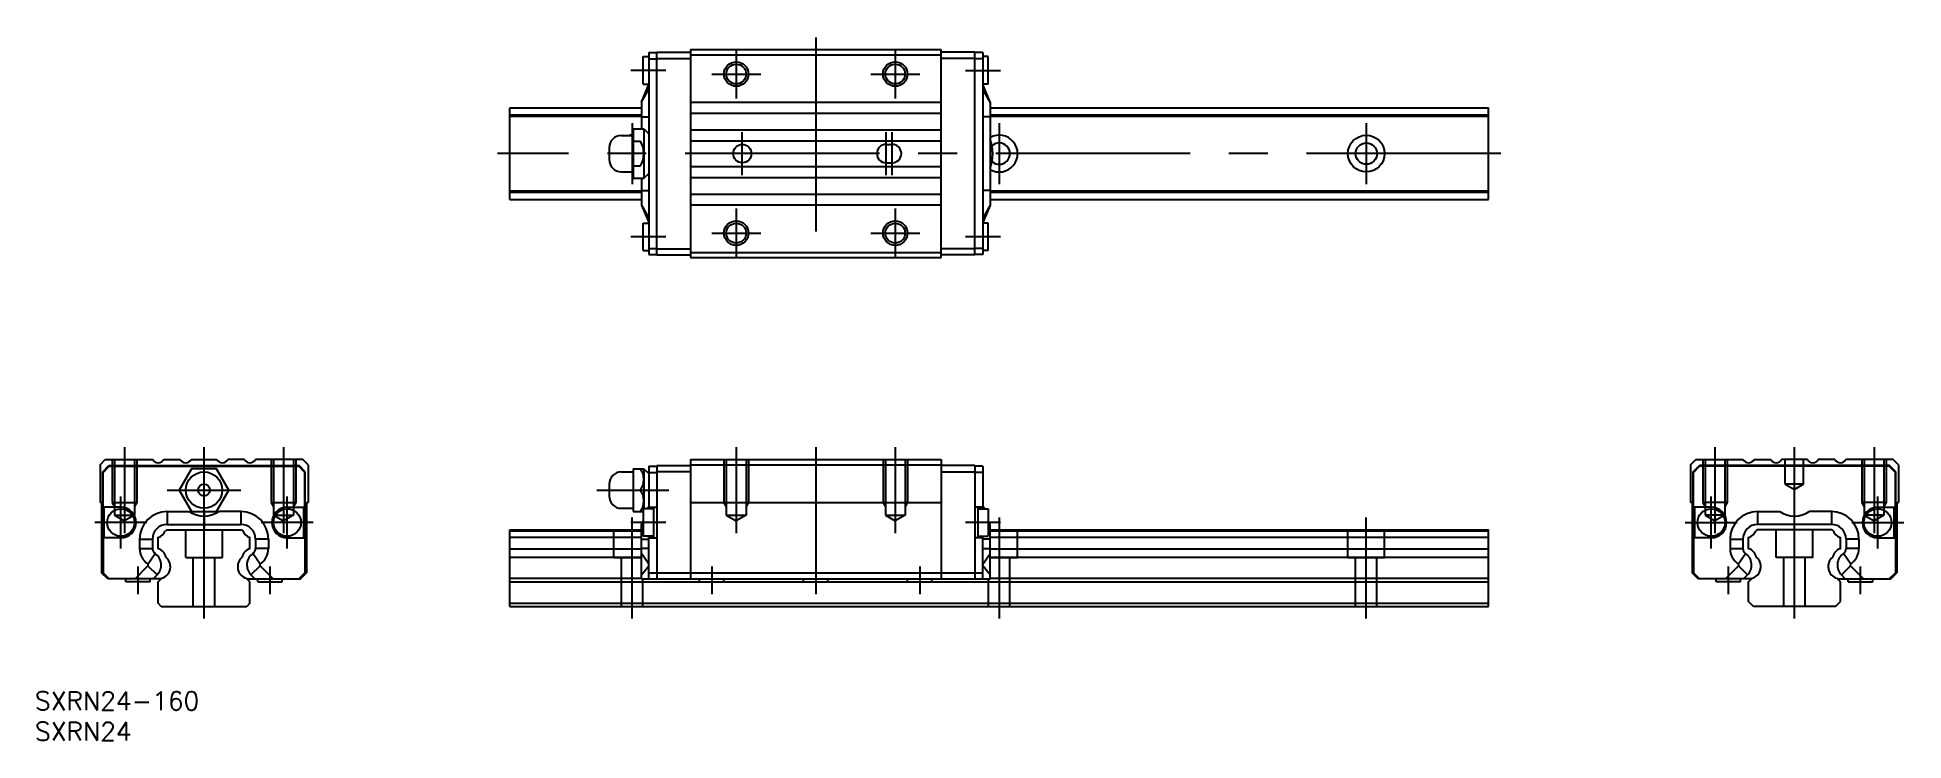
# Model space of a CAD drawing. Extents: x -27 to 278, y -22 to 93.
import ezdxf

# ---------------------------------------------------------------- set-up
doc = ezdxf.new("R2010")
doc.units = 0
doc.linetypes.add('CENTER', pattern=[50.8, 31.75, -6.35, 6.35, -6.35])
doc.linetypes.add('DASHED', pattern=[19.05, 12.7, -6.35])
doc.layers.get('0').update_dxf_attribs({"linetype": 'CONTINUOUS'})
doc.layers.add('CENTER', color=1, linetype='CENTER')
doc.styles.get("Standard").update_dxf_attribs({"font": 'txt.shx', "height": 3, "bigfont": 'bigfont.shx'})

msp = doc.modelspace()

# ---------------------------------------------------------------- linework, layer by layer
at = {"color": 7, "linetype": 'CONTINUOUS'}
for p, q in [((71.8, 89.85), (72.7, 89.85)), ((71.8, 85.35), (71.8, 89.85)), ((72.7, 90.5), (72.7, 57.5)), ((72.7, 90.5), (74, 90.5)), ((72.7, 89.5), (74, 89.5)), ((74, 57.45), (74, 90.55)), ((74, 90.55), (79.5, 90.55)), ((74, 89.55), (79.5, 89.55)), ((79.5, 91), (79.5, 57)), ((79.5, 91), (120.5, 91)), ((79.5, 90.15), (120.5, 90.15)), ((120.5, 57), (120.5, 91)), ((126, 90.55), (120.5, 90.55)), ((126, 89.55), (120.5, 89.55)), ((126, 57.45), (126, 90.55)), ((127.3, 90.5), (126, 90.5)), ((127.3, 89.5), (126, 89.5)), ((127.3, 90.5), (127.3, 57.5)), ((128.2, 89.85), (127.3, 89.85)), ((128.2, 85.35), (128.2, 89.85)), ((71.5, 82.43), (72.7, 85.28)), ((71.5, 82.43), (72.7, 84.53)), ((71.5, 82.43), (71.5, 78.04)), ((71.8, 85.35), (72.7, 85.35)), ((79.5, 82.39), (120.5, 82.39)), ((128.2, 85.35), (127.3, 85.35)), ((128.5, 82.43), (127.3, 85.28)), ((128.5, 82.43), (127.3, 84.53)), ((128.5, 82.43), (128.5, 65.57)), ((50, 66.5), (50, 81.5)), ((50, 81.5), (71.5, 81.5)), ((50, 80.32), (71.5, 80.32)), ((50, 80.1), (71.5, 80.1)), ((71.5, 80.03), (72.7, 80.03)), ((79.5, 80.61), (120.5, 80.61)), ((128.5, 80.03), (127.3, 80.03)), ((128.5, 81.5), (210, 81.5)), ((128.5, 80.32), (210, 80.32)), ((128.5, 80.1), (210, 80.1)), ((210, 66.5), (210, 81.5)), ((68.22, 76.97), (70.15, 76.97)), ((70.15, 78.04), (70.15, 69.96)), ((70.15, 78.04), (71.9, 78.04)), ((71.9, 78.04), (72.7, 77.24)), ((71.9, 78.04), (71.9, 69.96)), ((79.5, 77.89), (120.5, 77.89)), ((66.22, 74.97), (66.22, 73.03)), ((70.15, 76.02), (71.36, 76.02)), ((79.5, 76.11), (120.5, 76.11)), ((111.5, 75.5), (112.5, 75.5)), ((68.22, 71.03), (70.15, 71.03)), ((70.15, 71.98), (71.36, 71.98)), ((71.9, 69.96), (72.7, 70.76)), ((79.5, 71.89), (120.5, 71.89)), ((111.5, 72.5), (112.5, 72.5)), ((50, 67.9), (71.5, 67.9)), ((50, 67.68), (71.5, 67.68)), ((70.15, 69.96), (71.9, 69.96)), ((71.5, 69.96), (71.5, 65.57)), ((71.5, 67.97), (72.7, 67.97)), ((79.5, 70.11), (120.5, 70.11)), ((79.5, 67.39), (120.5, 67.39)), ((128.5, 67.97), (127.3, 67.97)), ((128.5, 67.9), (210, 67.9)), ((128.5, 67.68), (210, 67.68)), ((50, 66.5), (71.5, 66.5)), ((71.5, 65.57), (72.7, 62.72)), ((71.5, 65.57), (72.7, 63.47)), ((79.5, 65.61), (120.5, 65.61)), ((128.5, 65.57), (127.3, 62.72)), ((128.5, 65.57), (127.3, 63.47)), ((128.5, 66.5), (210, 66.5)), ((71.8, 62.65), (72.7, 62.65)), ((71.8, 58.15), (71.8, 62.65)), ((128.2, 62.65), (127.3, 62.65)), ((128.2, 58.15), (128.2, 62.65)), ((71.8, 58.15), (72.7, 58.15)), ((72.7, 58.5), (74, 58.5)), ((74, 58.45), (79.5, 58.45)), ((126, 58.45), (120.5, 58.45)), ((127.3, 58.5), (126, 58.5)), ((128.2, 58.15), (127.3, 58.15)), ((72.7, 57.5), (74, 57.5)), ((74, 57.45), (79.5, 57.45)), ((79.5, 57.85), (120.5, 57.85)), ((79.5, 57), (120.5, 57)), ((126, 57.45), (120.5, 57.45)), ((127.3, 57.5), (126, 57.5)), ((-17, 23.15), (-16.15, 24)), ((-17, 23.15), (-17, 17)), ((-16.55, 22), (-15.55, 23)), ((-16.55, 5.5), (-16.55, 22)), ((-16.5, 21.9), (-15.5, 22.9)), ((-16.5, 16.2), (-16.5, 21.9)), ((-16.15, 24), (-8.39, 24)), ((-15.55, 23), (15.55, 23)), ((-15.5, 22.9), (15.5, 22.9)), ((-6.61, 24), (-3.89, 24)), ((-2.02, 22.5), (-4.04, 19)), ((-2.11, 24), (2.11, 24)), ((2.02, 22.5), (-2.02, 22.5)), ((4.04, 19), (2.02, 22.5)), ((6.61, 24), (3.89, 24)), ((16.15, 24), (8.39, 24)), ((16.5, 21.9), (15.5, 22.9)), ((16.55, 22), (15.55, 23)), ((17, 23.15), (16.15, 24)), ((16.5, 16.2), (16.5, 21.9)), ((16.55, 5.5), (16.55, 22)), ((17, 23.15), (17, 17)), ((68.22, 21.97), (70.15, 21.97)), ((70.15, 22.5), (70.15, 15.5)), ((70.15, 22.5), (71.9, 22.5)), ((71.9, 22.5), (72.7, 21.7)), ((71.9, 22.5), (71.9, 15.95)), ((72.7, 22.9), (74, 22.9)), ((72.7, 22.9), (72.7, 15.95)), ((72.7, 21.9), (74, 21.9)), ((74, 23), (79.5, 23)), ((74, 23), (74, 4.5)), ((79.5, 22), (74, 22)), ((79.5, 24), (120.5, 24)), ((79.5, 24), (79.5, 4.5)), ((79.5, 23.15), (120.5, 23.15)), ((120.5, 24), (120.5, 4.5)), ((126, 23), (120.5, 23)), ((120.5, 22), (126, 22)), ((126, 23), (126, 4.5)), ((127.3, 22.9), (126, 22.9)), ((127.3, 21.9), (126, 21.9)), ((127.3, 22.9), (127.3, 15.95)), ((243, 23.15), (243.85, 24)), ((243, 23.15), (243, 17)), ((243.45, 22), (244.45, 23)), ((243.45, 5.5), (243.45, 22)), ((243.5, 21.9), (244.5, 22.9)), ((243.5, 16.2), (243.5, 21.9)), ((243.85, 24), (251.61, 24)), ((275.55, 23), (244.45, 23)), ((275.5, 22.9), (244.5, 22.9)), ((253.39, 24), (256.11, 24)), ((262.11, 24), (257.89, 24)), ((266.61, 24), (263.89, 24)), ((276.15, 24), (268.39, 24)), ((276.5, 21.9), (275.5, 22.9)), ((276.55, 22), (275.55, 23)), ((277, 23.15), (276.15, 24)), ((276.5, 16.2), (276.5, 21.9)), ((276.55, 5.5), (276.55, 22)), ((277, 23.15), (277, 17)), ((-4.04, 19), (-2.02, 15.5)), ((2.02, 15.5), (4.04, 19)), ((66.22, 19.97), (66.22, 18.03)), ((70.15, 19), (71.36, 19)), ((-16.75, 17), (-17, 17)), ((-16.75, 17), (-16.75, 5.5)), ((-13.6, 16.2), (-16.5, 16.2)), ((-16.3, 11.2), (-16.3, 16.2)), ((-6.03, 15.5), (-2.41, 15.5)), ((-6.03, 15.5), (-6.03, 13.4)), ((-2.02, 15.5), (2.02, 15.5)), ((0, 15.5), (0, 12.5)), ((6.03, 15.5), (2.41, 15.5)), ((6.03, 15.5), (6.03, 13.4)), ((13.6, 16.2), (16.5, 16.2)), ((16.3, 11.2), (16.3, 16.2)), ((16.75, 17), (16.75, 5.5)), ((16.75, 17), (17, 17)), ((68.22, 16.03), (70.15, 16.03)), ((70.15, 15.5), (71.8, 15.5)), ((73.5, 15.95), (71.8, 15.95)), ((71.8, 15.95), (71.8, 11.45)), ((72.35, 15.95), (72.7, 16.3)), ((72.7, 16.2), (74, 16.2)), ((73.5, 16.2), (73.5, 11.2)), ((79.5, 17), (120.5, 17)), ((127.3, 16.2), (126, 16.2)), ((126.5, 16.2), (126.5, 11.2)), ((126.5, 15.95), (128.2, 15.95)), ((127.65, 15.95), (127.3, 16.3)), ((128.2, 15.95), (128.2, 11.45)), ((243.25, 17), (243, 17)), ((243.25, 17), (243.25, 5.5)), ((246.4, 16.2), (243.5, 16.2)), ((243.7, 11.2), (243.7, 16.2)), ((253.97, 15.5), (253.97, 13.4)), ((253.97, 15.5), (257.59, 15.5)), ((266.03, 15.5), (262.41, 15.5)), ((266.03, 15.5), (266.03, 13.4)), ((273.6, 16.2), (276.5, 16.2)), ((276.3, 11.2), (276.3, 16.2)), ((276.75, 17), (276.75, 5.5)), ((276.75, 17), (277, 17)), ((-6.1, 12.5), (-6.32, 12.37)), ((-6.1, 12.5), (6.1, 12.5)), ((-6.03, 13.4), (6.03, 13.4)), ((6.1, 12.5), (6.32, 12.37)), ((50, 0), (50, 12.5)), ((50, 12.5), (71.5, 12.5)), ((50, 12.37), (71.5, 12.37)), ((71.5, 13.4), (71.8, 13.93)), ((71.5, 4.5), (71.5, 13.4)), ((128.5, 13.4), (128.2, 13.93)), ((128.5, 4.5), (128.5, 13.4)), ((128.5, 12.5), (210, 12.5)), ((128.5, 12.37), (210, 12.37)), ((210, 0), (210, 12.5)), ((253.9, 12.5), (253.68, 12.37)), ((266.1, 12.5), (253.9, 12.5)), ((266.03, 13.4), (253.97, 13.4)), ((266.1, 12.5), (266.32, 12.37)), ((-13.6, 11.2), (-16.5, 11.2)), ((-16.5, 11.2), (-16.5, 5.5)), ((-10.53, 11), (-10.53, 9.47)), ((-10.53, 11), (-8.43, 11)), ((-10.53, 9.47), (-8.43, 9.47)), ((-8.43, 11), (-8.43, 9.47)), ((-7.5, 9.41), (-7.5, 11.29)), ((7.5, 9.41), (7.5, 11.29)), ((8.43, 11), (8.43, 9.47)), ((10.53, 11), (8.43, 11)), ((10.53, 9.47), (8.43, 9.47)), ((10.53, 11), (10.53, 9.47)), ((13.6, 11.2), (16.5, 11.2)), ((16.5, 11.2), (16.5, 5.5)), ((50, 11.29), (71.5, 11.29)), ((50, 9.41), (71.5, 9.41)), ((71.5, 11), (72.7, 11)), ((72.7, 9.47), (71.5, 9.47)), ((73.5, 11.45), (71.8, 11.45)), ((72.7, 4.5), (72.7, 11.45)), ((72.7, 11.2), (74, 11.2)), ((127.3, 11.2), (126, 11.2)), ((126.5, 11.45), (128.2, 11.45)), ((127.3, 4.5), (127.3, 11.45)), ((128.5, 11), (127.3, 11)), ((127.3, 9.47), (128.5, 9.47)), ((128.5, 11.29), (210, 11.29)), ((128.5, 9.41), (210, 9.41)), ((243.5, 11.2), (243.5, 5.5)), ((246.4, 11.2), (243.5, 11.2)), ((249.47, 11), (249.47, 9.47)), ((249.47, 11), (251.57, 11)), ((249.47, 9.47), (251.57, 9.47)), ((251.57, 11), (251.57, 9.47)), ((252.5, 9.41), (252.5, 11.29)), ((267.5, 9.41), (267.5, 11.29)), ((268.43, 11), (268.43, 9.47)), ((270.53, 11), (268.43, 11)), ((270.53, 9.47), (268.43, 9.47)), ((270.53, 11), (270.53, 9.47)), ((273.6, 11.2), (276.5, 11.2)), ((276.5, 11.2), (276.5, 5.5)), ((-11.28, 4.5), (-9.17, 6.62)), ((-9.2, 6.92), (-8, 8.65)), ((-9.17, 6.62), (-7.68, 5.13)), ((9.17, 6.62), (7.68, 5.13)), ((9.2, 6.92), (8, 8.65)), ((11.28, 4.5), (9.17, 6.62)), ((50, 8.07), (71.5, 8.07)), ((72.7, 6.92), (71.5, 8.65)), ((71.5, 5.13), (72.7, 6.62)), ((127.3, 6.92), (128.5, 8.65)), ((128.5, 5.13), (127.3, 6.62)), ((128.5, 8.07), (210, 8.07)), ((248.72, 4.5), (250.83, 6.62)), ((250.8, 6.92), (252, 8.65)), ((250.83, 6.62), (252.32, 5.13)), ((269.17, 6.62), (267.68, 5.13)), ((269.2, 6.92), (268, 8.65)), ((271.28, 4.5), (269.17, 6.62)), ((-15.75, 4.5), (-16.75, 5.5)), ((-15.55, 4.5), (-16.55, 5.5)), ((-15.5, 4.5), (-16.5, 5.5)), ((-7, 4.5), (-15.75, 4.5)), ((-12.8, 4), (-12.8, 4.5)), ((-8.8, 4), (-12.8, 4)), ((-8.8, 4), (-8.8, 4.5)), ((-8.31, 4.5), (-7.68, 5.13)), ((-7.5, 4), (-6.91, 4.59)), ((-7.5, 0.5), (-7.5, 4)), ((7.5, 4), (6.91, 4.59)), ((7, 4.5), (15.75, 4.5)), ((7.5, 0.5), (7.5, 4)), ((8.31, 4.5), (7.68, 5.13)), ((8.8, 4), (8.8, 4.5)), ((8.8, 4), (12.8, 4)), ((12.8, 4), (12.8, 4.5)), ((15.5, 4.5), (16.5, 5.5)), ((15.55, 4.5), (16.55, 5.5)), ((15.75, 4.5), (16.75, 5.5)), ((50, 4.59), (71.5, 4.59)), ((50, 4), (210, 4)), ((71.5, 4.5), (128.5, 4.5)), ((72.7, 5.5), (127.3, 5.5)), ((81, 4), (81, 4.5)), ((85, 4), (85, 4.5)), ((98, 4), (98, 4.5)), ((102, 4), (102, 4.5)), ((115, 4), (115, 4.5)), ((119, 4), (119, 4.5)), ((128.5, 4.59), (210, 4.59)), ((244.25, 4.5), (243.25, 5.5)), ((244.45, 4.5), (243.45, 5.5)), ((244.5, 4.5), (243.5, 5.5)), ((253, 4.5), (244.25, 4.5)), ((247.2, 4), (247.2, 4.5)), ((251.2, 4), (247.2, 4)), ((251.2, 4), (251.2, 4.5)), ((251.69, 4.5), (252.32, 5.13)), ((252.5, 4), (253.09, 4.59)), ((252.5, 0.8), (252.5, 4)), ((267.5, 4), (266.91, 4.59)), ((267, 4.5), (275.75, 4.5)), ((267.5, 0.8), (267.5, 4)), ((268.31, 4.5), (267.68, 5.13)), ((268.8, 4), (268.8, 4.5)), ((268.8, 4), (272.8, 4)), ((272.8, 4), (272.8, 4.5)), ((275.5, 4.5), (276.5, 5.5)), ((275.55, 4.5), (276.55, 5.5)), ((275.75, 4.5), (276.75, 5.5)), ((-7, 0), (-7.5, 0.5)), ((-7, 0), (7, 0)), ((7.5, 0.5), (7, 0)), ((50, 0.5), (210, 0.5)), ((50, 0), (210, 0)), ((253.3, 0), (252.5, 0.8)), ((266.7, 0), (253.3, 0)), ((266.7, 0), (267.5, 0.8))]:
    msp.add_line(p, q, dxfattribs=at)
at = {"color": 3, "linetype": 'DASHED'}
for p, q in [((-15, 24), (-15, 17)), ((-14.62, 24), (-14.62, 14.9)), ((-11.38, 24), (-11.38, 14.9)), ((-11, 24), (-11, 17)), ((11, 24), (11, 17)), ((11.38, 24), (11.38, 14.9)), ((14.62, 24), (14.62, 14.9)), ((15, 24), (15, 17)), ((85, 24), (85, 17)), ((85.38, 24), (85.38, 14.9)), ((88.62, 24), (88.62, 14.9)), ((89, 24), (89, 17)), ((111, 24), (111, 17)), ((111.38, 24), (111.38, 14.9)), ((114.62, 24), (114.62, 14.9)), ((115, 24), (115, 17)), ((245, 24), (245, 17)), ((245.38, 24), (245.38, 14.9)), ((248.62, 24), (248.62, 14.9)), ((249, 24), (249, 17)), ((258.5, 20), (258.5, 24)), ((261.5, 20), (261.5, 24)), ((271, 24), (271, 17)), ((271.38, 24), (271.38, 14.9)), ((274.62, 24), (274.62, 14.9)), ((275, 24), (275, 17)), ((261.5, 20), (258.5, 20)), ((258.5, 20), (260, 19.13)), ((261.5, 20), (260, 19.13)), ((-15, 17), (-14.62, 16.34)), ((-15, 17), (-11, 17)), ((-11, 17), (-11.38, 16.34)), ((11, 17), (11.38, 16.34)), ((11, 17), (15, 17)), ((15, 17), (14.62, 16.34)), ((85, 17), (85.38, 16.34)), ((89, 17), (88.62, 16.34)), ((111, 17), (111.38, 16.34)), ((115, 17), (114.62, 16.34)), ((245, 17), (245.38, 16.34)), ((249, 17), (245, 17)), ((249, 17), (248.62, 16.34)), ((271, 17), (271.38, 16.34)), ((275, 17), (271, 17)), ((275, 17), (274.62, 16.34)), ((-14.62, 14.9), (-13, 13.96)), ((-14.62, 14.9), (-11.38, 14.9)), ((-11.38, 14.9), (-13, 13.96)), ((-3, 8), (-3, 12.5)), ((3, 8), (3, 12.5)), ((11.38, 14.9), (13, 13.96)), ((11.38, 14.9), (14.62, 14.9)), ((14.62, 14.9), (13, 13.96)), ((67, 8), (67, 12.5)), ((85.38, 14.9), (88.62, 14.9)), ((85.38, 14.9), (87, 13.96)), ((88.62, 14.9), (87, 13.96)), ((111.38, 14.9), (114.62, 14.9)), ((111.38, 14.9), (113, 13.96)), ((114.62, 14.9), (113, 13.96)), ((133, 8), (133, 12.5)), ((187, 8), (187, 12.5)), ((193, 8), (193, 12.5)), ((245.38, 14.9), (247, 13.96)), ((248.62, 14.9), (245.38, 14.9)), ((248.62, 14.9), (247, 13.96)), ((257, 8), (257, 12.5)), ((263, 8), (263, 12.5)), ((271.38, 14.9), (273, 13.96)), ((274.62, 14.9), (271.38, 14.9)), ((274.62, 14.9), (273, 13.96)), ((-3, 8), (3, 8)), ((-1.75, 0), (-1.75, 8)), ((1.75, 0), (1.75, 8)), ((67, 8), (71.5, 8)), ((68.25, 0), (68.25, 8)), ((128.5, 8), (133, 8)), ((131.75, 0), (131.75, 8)), ((187, 8), (193, 8)), ((188.25, 0), (188.25, 8)), ((191.75, 0), (191.75, 8)), ((263, 8), (257, 8)), ((258.25, 0), (258.25, 8)), ((261.75, 0), (261.75, 8)), ((71.75, 0), (71.75, 4.5)), ((128.25, 0), (128.25, 4.5))]:
    msp.add_line(p, q, dxfattribs=at)
at = {"color": 3, "linetype": 'CONTINUOUS'}
for centre in [(87, 87), (113, 87), (87, 61), (113, 61)]:
    msp.add_circle(centre, 2, dxfattribs=at)
at = {"color": 7, "linetype": 'CONTINUOUS'}
for centre, radius in [((87, 87), 1.62), ((113, 87), 1.62), ((190, 74), 3), ((88, 74), 1.5), ((190, 74), 1.75), ((87, 61), 1.62), ((113, 61), 1.62), ((0, 19), 2.97), ((0, 19), 0.97), ((-13.6, 13.7), 2.25), ((13.6, 13.7), 2.25), ((246.4, 13.7), 2.25), ((273.6, 13.7), 2.25)]:
    msp.add_circle(centre, radius, dxfattribs=at)
for centre, radius, start, end in [((68.22, 74.97), 2, 90, 180), ((70, 74), 3, 87.134, 98.1096), ((130, 74), 3, 240, 120), ((122.27, 74), 6.68, 338.8547, 21.1453), ((67.86, 74), 4.04, 330.0138, 29.9862), ((111.5, 74), 1.5, 90, 270), ((112.5, 74), 1.5, 270, 90), ((130, 74), 1.75, 227.7464, 132.2536), ((68.22, 73.03), 2, 180, 270), ((70, 74), 3, 261.8904, 272.866), ((-7.5, 24.45), 1, 206.7437, 333.2563), ((-3, 24.45), 1, 206.7437, 333.2563), ((3, 24.45), 1, 206.7437, 333.2563), ((7.5, 24.45), 1, 206.7437, 333.2563), ((68.22, 19.97), 2, 90, 180), ((68.8, 20.75), 3.1, 325.6313, 34.3687), ((252.5, 24.45), 1, 206.7437, 333.2563), ((257, 24.45), 1, 206.7437, 333.2563), ((263, 24.45), 1, 206.7437, 333.2563), ((267.5, 24.45), 1, 206.7437, 333.2563), ((68.8, 17.25), 3.1, 325.6313, 34.3687), ((-13.6, 13.7), 2.5, 270, 90), ((-6.03, 11), 4.5, 90, 180), ((0, 19), 4.25, 235.4397, 304.5603), ((6.03, 11), 4.5, 0, 90), ((13.6, 13.7), 2.5, 90, 270), ((68.22, 18.03), 2, 180, 270), ((246.4, 13.7), 2.5, 270, 90), ((253.97, 11), 4.5, 90, 180), ((260, 19), 4.25, 235.4397, 304.5603), ((266.03, 11), 4.5, 0, 90), ((273.6, 13.7), 2.5, 90, 270), ((-6.03, 11), 2.4, 90, 180), ((-7.93, 12.93), 1.7, 284.6516, 340.7742), ((6.03, 11), 2.4, 0, 90), ((7.93, 12.93), 1.7, 199.2258, 255.3484), ((253.97, 11), 2.4, 90, 180), ((252.07, 12.93), 1.7, 284.6516, 340.7742), ((266.03, 11), 2.4, 0, 90), ((267.93, 12.93), 1.7, 199.2258, 255.3484), ((-7.43, 9.47), 3.1, 180, 235.2732), ((-7.43, 9.47), 1, 180, 235.2732), ((-7.93, 7.77), 1.7, 10.0277, 75.3484), ((7.93, 7.77), 1.7, 104.6516, 169.9723), ((7.43, 9.47), 1, 304.7268, 0), ((7.43, 9.47), 3.1, 304.7268, 0), ((252.57, 9.47), 3.1, 180, 235.2732), ((252.57, 9.47), 1, 180, 235.2732), ((252.07, 7.77), 1.7, 10.0277, 75.3484), ((267.93, 7.77), 1.7, 104.6516, 169.9723), ((267.43, 9.47), 1, 304.7268, 0), ((267.43, 9.47), 3.1, 304.7268, 0), ((-9.31, 6.76), 0.2, 315, 55.2732), ((-9.31, 6.76), 2.3, 315, 55.2732), ((-7.5, 6.5), 2, 287.1144, 51.5366), ((7.5, 6.5), 2, 128.4634, 252.8856), ((9.31, 6.76), 2.3, 124.7268, 225), ((9.31, 6.76), 0.2, 124.7268, 225), ((250.69, 6.76), 0.2, 315, 55.2732), ((250.69, 6.76), 2.3, 315, 55.2732), ((252.5, 6.5), 2, 287.1144, 51.5366), ((267.5, 6.5), 2, 128.4634, 252.8856), ((269.31, 6.76), 2.3, 124.7268, 225), ((269.31, 6.76), 0.2, 124.7268, 225)]:
    msp.add_arc(centre, radius, start, end, dxfattribs=at)
at = {"layer": 'CENTER', "color": 1, "linetype": 'CENTER'}
for p, q in [((100, 93), (100, 55)), ((87, 91), (87, 83)), ((113, 91), (113, 83)), ((75.5, 87.6), (69.8, 87.6)), ((83, 87), (91, 87)), ((109, 87), (117, 87)), ((124.5, 87.6), (130.2, 87.6)), ((70, 79), (70, 69)), ((88, 70.5), (88, 77.5)), ((111.5, 70.5), (111.5, 77.5)), ((112.5, 70.5), (112.5, 77.5)), ((130, 79), (130, 69)), ((190, 79), (190, 69)), ((212, 74), (48, 74)), ((87, 65), (87, 57)), ((113, 65), (113, 57)), ((75.5, 60.4), (69.8, 60.4)), ((83, 61), (91, 61)), ((109, 61), (117, 61)), ((130.2, 60.4), (124.5, 60.4)), ((-13, 26), (-13, 11.96)), ((0, -2), (0, 26)), ((13, 26), (13, 11.96)), ((87, 26), (87, 11.96)), ((100, 26), (100, 2)), ((113, 26), (113, 11.96)), ((247, 26), (247, 11.96)), ((260, -2), (260, 26)), ((273, 26), (273, 11.96)), ((-6.04, 19), (6.04, 19)), ((64.22, 19), (76, 19)), ((-13.6, 9.45), (-13.6, 17.95)), ((13.6, 9.45), (13.6, 17.95)), ((246.4, 9.45), (246.4, 17.95)), ((273.6, 9.45), (273.6, 17.95)), ((-9.35, 13.7), (-17.85, 13.7)), ((17.85, 13.7), (9.35, 13.7)), ((75.5, 13.7), (69.8, 13.7)), ((70, -2), (70, 14.5)), ((130.2, 13.7), (124.5, 13.7)), ((130, 14.5), (130, -2)), ((190, -2), (190, 14.5)), ((242.15, 13.7), (250.65, 13.7)), ((269.35, 13.7), (277.85, 13.7)), ((-10.8, 6.5), (-10.8, 2)), ((10.8, 2), (10.8, 6.5)), ((83, 6.5), (83, 2)), ((117, 6.5), (117, 2)), ((249.2, 2), (249.2, 6.5)), ((270.8, 2), (270.8, 6.5))]:
    msp.add_line(p, q, dxfattribs=at)

# ---------------------------------------------------------------- texts
at = {"color": 7, "linetype": 'CONTINUOUS'}
for s, p in [('SXRN24-160', (-27.64, -16.94)), ('SXRN24', (-27.64, -21.94))]:
    msp.add_text(s, height=3, dxfattribs=at).set_placement(p)

doc.saveas('drawing.dxf')
